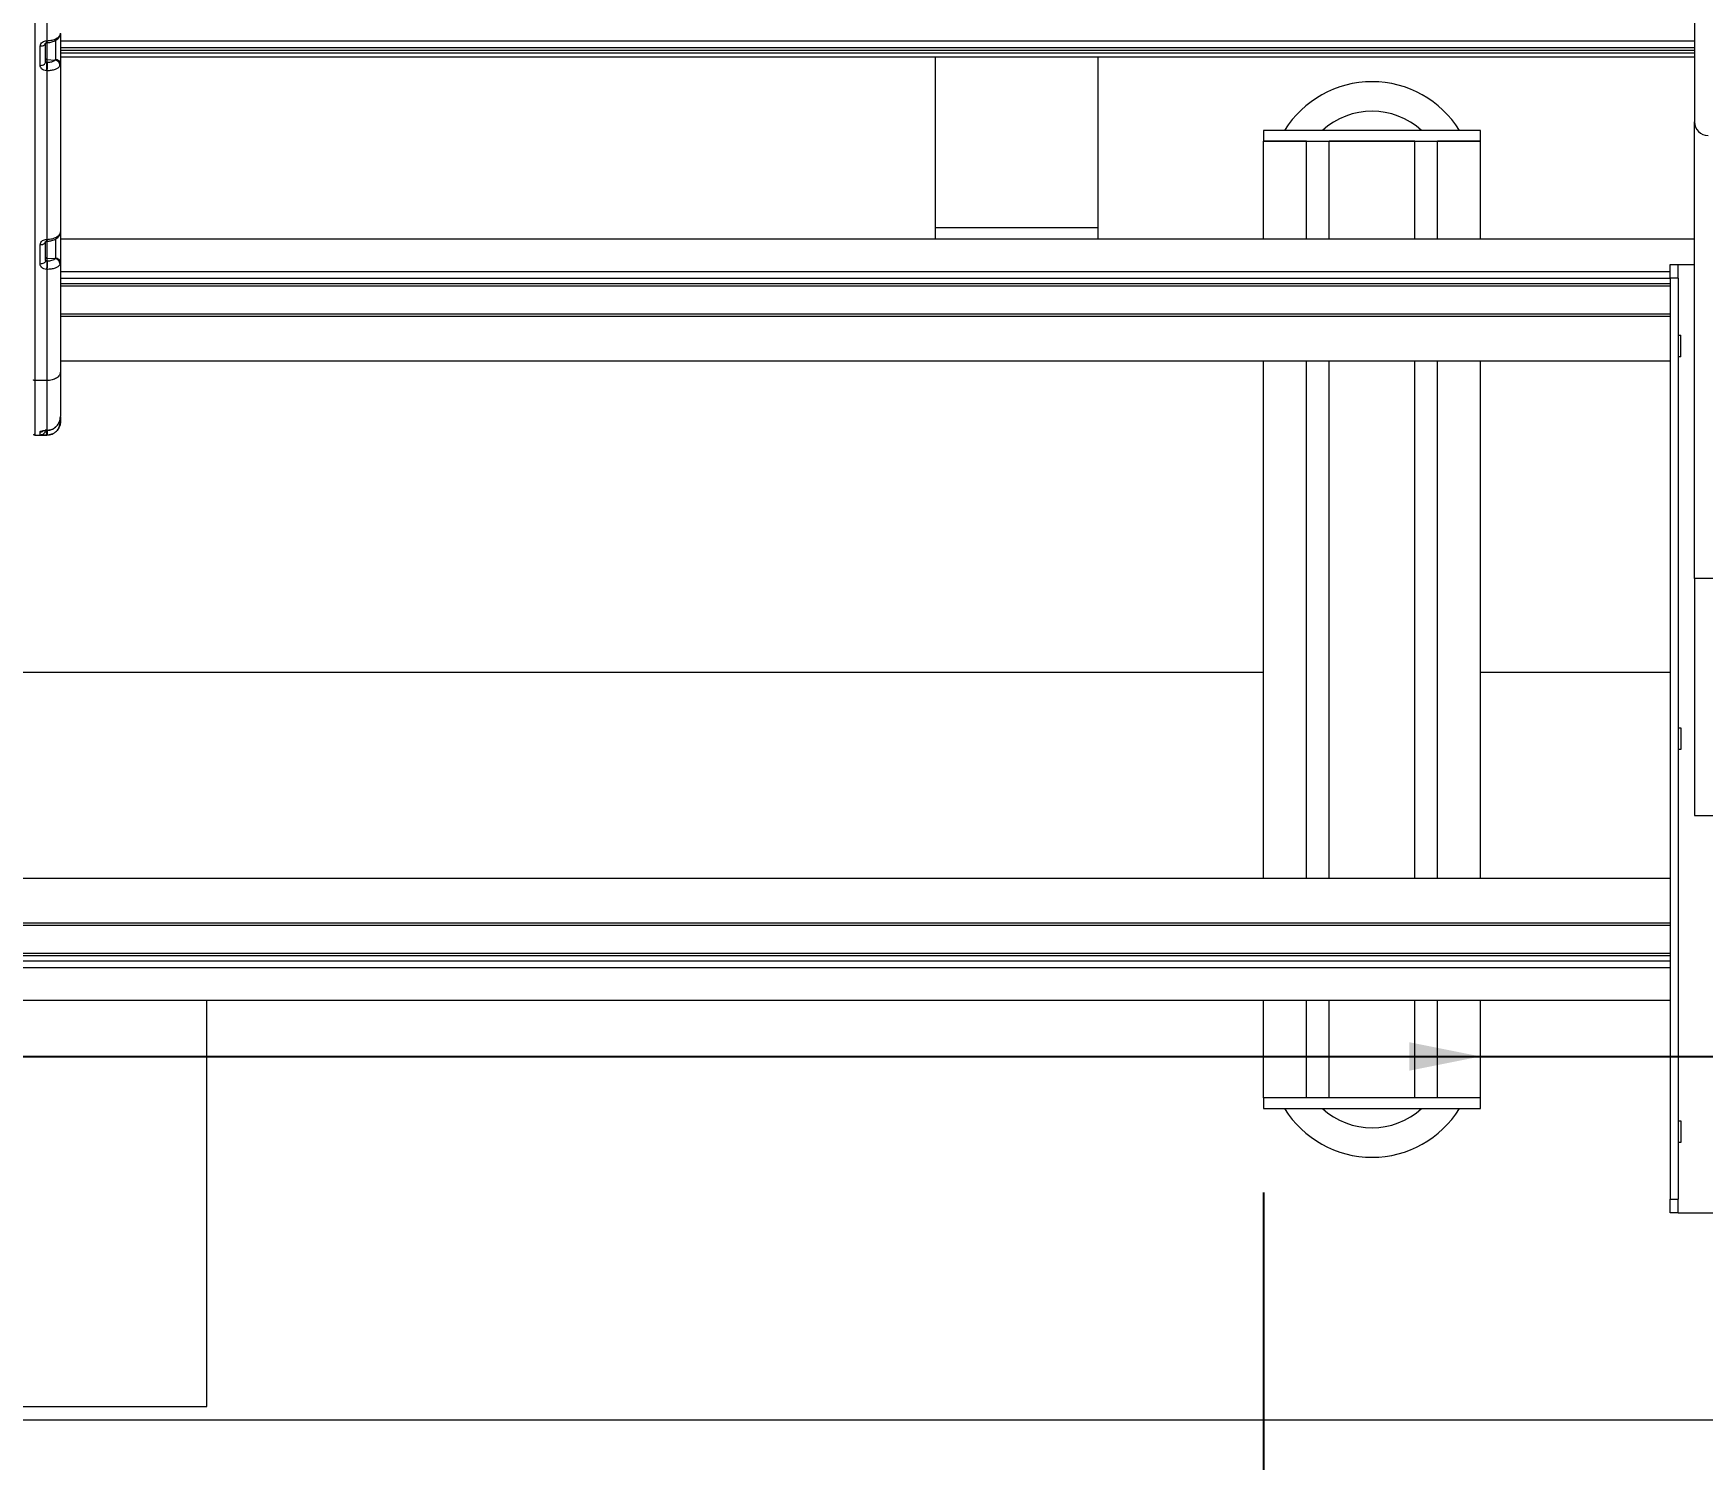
# Model space of a CAD drawing. Header units: millimetres. Extents: x 169 to 14583, y -399 to 10804.
# Drawn here: x 7207 to 7823, y 5060 to 5587 of the extents above; entities that cross this region are included whole.
import ezdxf

# ---------------------------------------------------------------- set-up
doc = ezdxf.new("R2010")
doc.units = ezdxf.units.MM
doc.header["$LTSCALE"] = 35
doc.layers.add('1', color=70, linetype='Continuous')
doc.styles.add('SLDTEXTSTYLE2', font='TXT', dxfattribs={"width": 0.7})
doc.dimstyles.new('SLDDIMSTYLE3', dxfattribs={"dimtxt": 105.988363, "dimasz": 26.25, "dimexe": 0, "dimexo": 0.0625, "dimgap": 26.497091, "dimtad": 1, "dimrnd": 1e-09, "dimzin": 12, "dimdsep": 46, "dimtxsty": 'SLDTEXTSTYLE2', "dimsah": 1, "dimcen": 0.09, "dimadec": 0, "dimazin": 3, "dimtfac": 1, "dimtdec": 3, "dimtofl": 0, "dimtmove": 0, "dimatfit": 3, "dimfxl": 0, "dimfrac": 2, "dimtolj": 1, "dimtzin": 12, "dimarcsym": 0})
doc.dimstyles.new('SLDDIMSTYLE5', dxfattribs={"dimtxt": 105.988363, "dimasz": 26.25, "dimexe": 0, "dimexo": 0.0625, "dimgap": 26.497091, "dimtad": 1, "dimdec": 0, "dimrnd": 1e-09, "dimzin": 12, "dimdsep": 46, "dimtxsty": 'SLDTEXTSTYLE2', "dimsah": 1, "dimcen": 0.09, "dimadec": 0, "dimazin": 3, "dimtfac": 1, "dimtdec": 3, "dimtofl": 0, "dimtmove": 0, "dimatfit": 3, "dimfxl": 0, "dimfrac": 2, "dimtolj": 1, "dimtzin": 12, "dimarcsym": 0})

# ---------------------------------------------------------------- blocks, each defined once
blk = doc.blocks.new('_D_38')
at = {"layer": '1'}
for p, q in [((8156.08, 5335.52), (8156.08, 4480.02)), ((6541.28, 5040.02), (6541.28, 4480.02)), ((7207.03, 4709.49), (7490.33, 4709.49)), ((7490.33, 4547.43), (7207.03, 4547.43)), ((6541.28, 4515.02), (8156.08, 4515.02))]:
    blk.add_line(p, q, dxfattribs=at)
for centre, start, end in [((7207.03, 4628.46), 90, 270), ((7490.33, 4628.46), 270, 90)]:
    blk.add_arc(centre, 81.03, start, end, dxfattribs=at)
for points in [[(6541.28, 4515.02), (6567.53, 4509.77), (6567.53, 4520.27)], [(8156.08, 4515.02), (8129.83, 4520.27), (8129.83, 4509.77)]]:
    blk.add_solid(points, dxfattribs=at)
at = {"layer": '1', "insert": (7207.03, 4686.09), "char_height": 92.604, "attachment_point": 1, "style": 'SLDTEXTSTYLE2'}
blk.add_mtext('1615', dxfattribs=at)
blk = doc.blocks.new('_D_42')
at = {"layer": '1'}
for p, q in [((6541.28, 5209.24), (7741.28, 5209.24)), ((7741.28, 5209.24), (8175.5, 5209.24))]:
    blk.add_line(p, q, dxfattribs=at)
for points in [[(6541.28, 5209.24), (6567.53, 5203.99), (6567.53, 5214.49)], [(7741.28, 5209.24), (7715.03, 5214.49), (7715.03, 5203.99)]]:
    blk.add_solid(points, dxfattribs=at)
at = {"layer": '1', "insert": (7892.2, 5328.61), "char_height": 92.604, "attachment_point": 1, "style": 'SLDTEXTSTYLE2'}
blk.add_mtext('1200', dxfattribs=at)
blk = doc.blocks.new('_D_43')
at = {"layer": '1'}
for p, q in [((7661.28, 5159.02), (7661.28, 4760.02)), ((6541.28, 5040.02), (6541.28, 4760.02)), ((7661.28, 4795.02), (6541.28, 4795.02))]:
    blk.add_line(p, q, dxfattribs=at)
for points in [[(6541.28, 4795.02), (6567.53, 4789.77), (6567.53, 4800.27)], [(7661.28, 4795.02), (7635.03, 4800.27), (7635.03, 4789.77)]]:
    blk.add_solid(points, dxfattribs=at)
at = {"layer": '1', "insert": (6959.63, 4914.39), "char_height": 92.604, "attachment_point": 1, "style": 'SLDTEXTSTYLE2'}
blk.add_mtext('1120', dxfattribs=at)

msp = doc.modelspace()

# ---------------------------------------------------------------- linework, layer by layer
at = {"color": 7, "linetype": 'Continuous', "lineweight": 18}
for p, q in [((7820.279, 5672.168), (7820.279, 5554.168)), ((7207.779, 5606.024), (7207.779, 5458.696)), ((7212.279, 5606.024), (7212.279, 5584.139)), ((7209.779, 5575.03), (7209.779, 5582.165)), ((7212.148, 5584.133), (7212.279, 5584.139)), ((7212.356, 5583.436), (7212.362, 5583.443)), ((7212.362, 5583.443), (7212.373, 5583.457)), ((7820.279, 5584.018), (7217.279, 5584.018)), ((7820.279, 5581.518), (7217.279, 5581.518)), ((7212.252, 5577.149), (7215.269, 5577.008)), ((7212.252, 5577.149), (7212.252, 5576.124)), ((7217.235, 5575.464), (7217.088, 5574.875)), ((7217.226, 5575.868), (7217.279, 5575.639)), ((7217.279, 5575.639), (7217.235, 5575.464)), ((7217.255, 5575.545), (7217.257, 5575.734)), ((7820.279, 5580.518), (7217.279, 5580.518)), ((7820.279, 5579.518), (7217.279, 5579.518)), ((7820.279, 5578.018), (7217.279, 5578.018)), ((7217.279, 5575.639), (7217.279, 5513.614)), ((7540.079, 5578.018), (7540.079, 5515.018)), ((7600.079, 5578.018), (7600.079, 5515.018)), ((7212.279, 5573.056), (7212.148, 5573.061)), ((7212.279, 5573.056), (7212.279, 5510.821)), ((7661.279, 5551.018), (7661.279, 5547.018)), ((7741.279, 5551.018), (7661.279, 5551.018)), ((7741.279, 5547.018), (7741.279, 5551.018)), ((7820.279, 5385.653), (7820.279, 5554.168)), ((7677.129, 5547.018), (7661.279, 5547.018)), ((7661.279, 5511.018), (7661.279, 5547.018)), ((7661.279, 5547.018), (7741.279, 5547.018)), ((7677.129, 5511.018), (7677.129, 5547.018)), ((7685.429, 5511.018), (7685.429, 5547.018)), ((7717.129, 5547.018), (7685.429, 5547.018)), ((7717.129, 5511.018), (7717.129, 5547.018)), ((7725.429, 5511.018), (7725.429, 5547.018)), ((7741.279, 5547.018), (7725.429, 5547.018)), ((7741.279, 5511.018), (7741.279, 5547.018)), ((7600.079, 5515.018), (7540.079, 5515.018)), ((7540.079, 5515.018), (7540.079, 5511.018)), ((7600.079, 5515.018), (7600.079, 5511.018)), ((7209.779, 5501.712), (7209.779, 5508.847)), ((7212.148, 5510.816), (7212.279, 5510.821)), ((7212.356, 5510.118), (7212.362, 5510.126)), ((7212.362, 5510.126), (7212.373, 5510.139)), ((7217.279, 5511.018), (7820.279, 5511.018)), ((7212.252, 5503.845), (7215.277, 5503.703)), ((7212.252, 5503.845), (7212.252, 5502.807)), ((7217.237, 5502.147), (7217.101, 5501.582)), ((7217.226, 5502.55), (7217.279, 5502.319)), ((7217.279, 5502.319), (7217.237, 5502.147)), ((7217.256, 5502.225), (7217.257, 5502.413)), ((7217.279, 5502.319), (7217.279, 5461.897)), ((7811.279, 5501.518), (7814.279, 5501.518)), ((7811.279, 5496.518), (7811.279, 5501.518)), ((7814.279, 5496.518), (7814.279, 5501.518)), ((7814.279, 5501.518), (7820.279, 5501.518)), ((7212.279, 5499.738), (7212.148, 5499.744)), ((7212.279, 5499.738), (7212.279, 5458.696)), ((7217.279, 5499.018), (7811.279, 5499.018)), ((7217.279, 5496.518), (7811.279, 5496.518)), ((7811.279, 5496.518), (7811.279, 5156.518)), ((7814.279, 5496.518), (7811.279, 5496.518)), ((7814.279, 5496.518), (7814.279, 5156.518)), ((7217.279, 5494.518), (7811.279, 5494.518)), ((7217.279, 5493.668), (7811.279, 5493.668)), ((7217.279, 5483.368), (7811.279, 5483.368)), ((7217.279, 5482.518), (7811.279, 5482.518)), ((7814.279, 5475.518), (7815.279, 5475.518)), ((7815.279, 5467.518), (7815.279, 5475.518)), ((7217.279, 5466.018), (7811.279, 5466.018)), ((7661.279, 5275.018), (7661.279, 5466.018)), ((7677.129, 5275.018), (7677.129, 5466.018)), ((7685.429, 5275.018), (7685.429, 5466.018)), ((7717.129, 5275.018), (7717.129, 5466.018)), ((7725.429, 5275.018), (7725.429, 5466.018)), ((7741.279, 5275.018), (7741.279, 5466.018)), ((7815.279, 5467.518), (7814.279, 5467.518)), ((7212.279, 5458.696), (7207.779, 5458.696)), ((7212.148, 5440.368), (7212.172, 5440.322)), ((7216.931, 5441.877), (7217.264, 5443.568)), ((7217.279, 5445.161), (7217.279, 5443.555)), ((7207.779, 5438.551), (7211.132, 5438.551)), ((7882.279, 5385.653), (7820.279, 5385.653)), ((7820.279, 5385.653), (7820.279, 5298.153)), ((6541.279, 5351.018), (7661.279, 5351.018)), ((7741.279, 5351.018), (7811.279, 5351.018)), ((7814.279, 5330.518), (7815.279, 5330.518)), ((7815.279, 5330.518), (7815.279, 5322.518)), ((7815.279, 5322.518), (7814.279, 5322.518)), ((7820.279, 5298.153), (7882.279, 5298.153)), ((6541.279, 5275.018), (7811.279, 5275.018)), ((6541.279, 5258.518), (7811.279, 5258.518)), ((6541.279, 5257.668), (7811.279, 5257.668)), ((6541.279, 5247.368), (7811.279, 5247.368)), ((6541.279, 5246.518), (7811.279, 5246.518)), ((6541.279, 5244.518), (7811.279, 5244.518)), ((6541.279, 5242.018), (7811.279, 5242.018)), ((6541.279, 5230.018), (7811.279, 5230.018)), ((7271.279, 5080.018), (7271.279, 5230.018)), ((7661.279, 5194.018), (7661.279, 5230.018)), ((7677.129, 5194.018), (7677.129, 5230.018)), ((7685.429, 5194.018), (7685.429, 5230.018)), ((7717.129, 5194.018), (7717.129, 5230.018)), ((7725.429, 5194.018), (7725.429, 5230.018)), ((7741.279, 5194.018), (7741.279, 5230.018)), ((7677.129, 5194.018), (7661.279, 5194.018)), ((7661.279, 5194.018), (7661.279, 5190.018)), ((7741.279, 5194.018), (7661.279, 5194.018)), ((7717.129, 5194.018), (7685.429, 5194.018)), ((7741.279, 5194.018), (7725.429, 5194.018)), ((7741.279, 5190.018), (7741.279, 5194.018)), ((7661.279, 5190.018), (7741.279, 5190.018)), ((7814.279, 5185.518), (7815.279, 5185.518)), ((7815.279, 5185.518), (7815.279, 5177.518)), ((7815.279, 5177.518), (7814.279, 5177.518)), ((7811.279, 5156.518), (7814.279, 5156.518)), ((7811.279, 5151.518), (7811.279, 5156.518)), ((7814.279, 5151.518), (7814.279, 5156.518)), ((7814.279, 5151.518), (7811.279, 5151.518)), ((7814.279, 5151.518), (7888.279, 5151.518)), ((6721.279, 5080.018), (7271.279, 5080.018)), ((9461.279, 5075.018), (6541.279, 5075.018))]:
    msp.add_line(p, q, dxfattribs=at)
at = {"color": 7, "linetype": 'Continuous', "lineweight": 18, "flags": 128}
for points in [[(7211.779, 5576.31), (7211.779, 5580.306), (7211.779, 5583.293)], [(7212.383, 5583.637), (7212.31, 5583.634), (7212.252, 5583.631)], [(7212.383, 5576.119), (7212.31, 5576.122), (7212.252, 5576.124)], [(7211.779, 5502.992), (7211.779, 5506.988), (7211.779, 5509.976)], [(7212.383, 5510.319), (7212.31, 5510.316), (7212.252, 5510.314)], [(7212.383, 5502.801), (7212.31, 5502.804), (7212.252, 5502.807)], [(7212.148, 5440.368), (7212.221, 5440.369), (7212.279, 5440.37)], [(7212.279, 5438.552), (7212.205, 5438.552), (7212.148, 5438.552)]]:
    msp.add_lwpolyline(points, dxfattribs=at)
at = {"color": 7, "linetype": 'Continuous', "lineweight": 18}
for centre, radius, start, end in [((7701.279, 5531.018), 38, 31.756864, 148.243136), ((7701.279, 5531.018), 27.099, 47.565319, 132.434681), ((7825.279, 5554.168), 5, 180, 270), ((7207.779, 5439.051), 0.5, 180, 270), ((7701.279, 5210.018), 38, 211.756864, 328.243136), ((7701.279, 5210.018), 27.099, 227.565319, 312.434681)]:
    msp.add_arc(centre, radius, start, end, dxfattribs=at)
for points, knots in [([(7209.779, 5582.165), (7209.824, 5582.448), (7209.915, 5583.009), (7210.546, 5583.646), (7211.325, 5584.036), (7211.874, 5584.101), (7212.148, 5584.133)], [0, 0, 0, 0, 0.2867929, 0.5685153, 0.7848389, 1, 1, 1, 1]), ([(7209.779, 5582.165), (7210.063, 5582.187), (7210.655, 5582.234), (7211.312, 5582.583), (7211.652, 5582.917), (7211.692, 5583.104), (7211.7, 5583.141)], [0, 0, 0, 0, 0.3195565, 0.6650162, 0.9337847, 1, 1, 1, 1]), ([(7211.738, 5583.216), (7211.728, 5583.219), (7211.705, 5583.226), (7211.751, 5583.286), (7211.889, 5583.358), (7212.066, 5583.404), (7212.177, 5583.412), (7212.232, 5583.416)], [0, 0, 0, 0, 0.2035575, 0.473586, 0.738141, 0.8691903, 1, 1, 1, 1]), ([(7212.148, 5584.133), (7212.161, 5583.962), (7212.188, 5583.62), (7212.214, 5583.419), (7212.224, 5583.432), (7212.225, 5583.433)], [0, 0, 0, 0, 0.4672656, 0.934531, 1, 1, 1, 1]), ([(7212.225, 5583.433), (7212.231, 5583.427), (7212.244, 5583.412), (7212.249, 5583.554), (7212.252, 5583.631)], [0, 0, 0, 0, 0.4511765, 1, 1, 1, 1]), ([(7212.252, 5583.631), (7212.252, 5583.097), (7212.252, 5581.942), (7212.252, 5580.028), (7212.252, 5578.243), (7212.252, 5577.514), (7212.252, 5577.149)], [0, 0, 0, 0, 0.2222593, 0.4815062, 0.7407532, 1, 1, 1, 1]), ([(7212.279, 5584.139), (7212.924, 5584.193), (7214.228, 5584.304), (7215.848, 5584.941), (7216.77, 5585.668), (7217.208, 5586.346), (7217.254, 5586.731), (7217.279, 5586.932)], [0, 0, 0, 0, 0.2452048, 0.4959485, 0.7236508, 0.8558499, 1, 1, 1, 1]), ([(7212.279, 5584.139), (7212.292, 5583.968), (7212.319, 5583.621), (7212.346, 5583.419), (7212.355, 5583.434), (7212.356, 5583.436)], [0, 0, 0, 0, 0.4663989, 0.9514857, 1, 1, 1, 1]), ([(7212.363, 5583.421), (7212.825, 5583.462), (7213.832, 5583.551), (7215.075, 5583.993), (7216.003, 5584.555), (7216.63, 5585.132), (7217.104, 5585.834), (7217.199, 5586.355), (7217.249, 5586.624)], [0, 0, 0, 0, 0.1933092, 0.4203913, 0.5496343, 0.6896025, 0.8400299, 1, 1, 1, 1]), ([(7215.383, 5584.207), (7215.383, 5583.615), (7215.383, 5582.42), (7215.383, 5580.424), (7215.383, 5578.57), (7215.383, 5577.727), (7215.383, 5577.306)], [0, 0, 0, 0, 0.2466425, 0.4977617, 0.7488808, 1, 1, 1, 1]), ([(7217.279, 5586.757), (7217.279, 5586.279), (7217.279, 5585.156), (7217.279, 5582.7), (7217.279, 5579.969), (7217.279, 5577.388), (7217.279, 5576.222), (7217.279, 5575.639)], [0, 0, 0, 0, 0.15659518, 0.36744778, 0.57829027, 0.78905232, 1, 1, 1, 1]), ([(7209.779, 5575.03), (7210.072, 5575.054), (7210.659, 5575.102), (7211.316, 5575.445), (7211.709, 5575.867), (7211.755, 5576.162), (7211.779, 5576.31)], [0, 0, 0, 0, 0.2796188, 0.5592377, 0.779619, 1, 1, 1, 1]), ([(7212.148, 5573.061), (7211.801, 5573.109), (7211.098, 5573.207), (7210.327, 5573.73), (7209.862, 5574.365), (7209.806, 5574.807), (7209.779, 5575.03)], [0, 0, 0, 0, 0.2721198, 0.5509867, 0.7739589, 1, 1, 1, 1]), ([(7212.252, 5576.124), (7212.204, 5576.127), (7212.102, 5576.132), (7211.975, 5576.16), (7211.82, 5576.216), (7211.796, 5576.27), (7211.779, 5576.31)], [0, 0, 0, 0, 0.15191652, 0.31901637, 0.50592159, 1, 1, 1, 1]), ([(7212.148, 5573.061), (7212.159, 5573.233), (7212.182, 5573.593), (7212.215, 5574.273), (7212.242, 5575.013), (7212.257, 5575.703), (7212.254, 5575.989), (7212.252, 5576.124)], [0, 0, 0, 0, 0.1736894, 0.3650978, 0.5647222, 0.793546, 1, 1, 1, 1]), ([(7212.383, 5576.119), (7212.385, 5576.008), (7212.388, 5575.776), (7212.378, 5575.205), (7212.355, 5574.484), (7212.32, 5573.699), (7212.292, 5573.263), (7212.279, 5573.056)], [0, 0, 0, 0, 0.1736899, 0.3650986, 0.5647229, 0.7935464, 1, 1, 1, 1]), ([(7217.088, 5574.875), (7216.855, 5574.573), (7216.448, 5574.042), (7215.254, 5573.461), (7213.875, 5573.093), (7212.798, 5573.068), (7212.279, 5573.056)], [0, 0, 0, 0, 0.2868588, 0.5031452, 0.7601354, 1, 1, 1, 1]), ([(7215.269, 5577.008), (7215.134, 5576.858), (7214.866, 5576.559), (7214.099, 5576.271), (7213.246, 5576.117), (7212.671, 5576.118), (7212.383, 5576.119)], [0, 0, 0, 0, 0.2808326, 0.5609249, 0.7807355, 1, 1, 1, 1]), ([(7215.383, 5577.306), (7215.377, 5577.244), (7215.365, 5577.134), (7215.298, 5577.047), (7215.269, 5577.008)], [0, 0, 0, 0, 0.5550929, 1, 1, 1, 1]), ([(7217.088, 5574.875), (7217.069, 5575.144), (7217.032, 5575.697), (7216.53, 5576.394), (7215.902, 5576.843), (7215.473, 5576.955), (7215.269, 5577.008)], [0, 0, 0, 0, 0.2793645, 0.5739706, 0.7974291, 1, 1, 1, 1]), ([(7215.383, 5577.306), (7215.635, 5577.271), (7216.139, 5577.202), (7216.757, 5576.812), (7217.153, 5576.343), (7217.206, 5576), (7217.226, 5575.868)], [0, 0, 0, 0, 0.27541469, 0.55082938, 0.82624407, 1, 1, 1, 1]), ([(7212.279, 5510.821), (7212.924, 5510.876), (7214.228, 5510.986), (7215.848, 5511.624), (7216.77, 5512.351), (7217.208, 5513.029), (7217.254, 5513.414), (7217.279, 5513.614)], [0, 0, 0, 0, 0.2452048, 0.4959485, 0.7236508, 0.8558499, 1, 1, 1, 1]), ([(7212.363, 5510.104), (7212.825, 5510.145), (7213.832, 5510.233), (7215.075, 5510.675), (7216.003, 5511.238), (7216.63, 5511.814), (7217.104, 5512.517), (7217.199, 5513.038), (7217.249, 5513.306)], [0, 0, 0, 0, 0.19330916, 0.4203913, 0.54963427, 0.68960246, 0.84002988, 1, 1, 1, 1]), ([(7217.279, 5513.439), (7217.279, 5512.961), (7217.279, 5511.837), (7217.279, 5509.378), (7217.279, 5506.643), (7217.279, 5504.062), (7217.279, 5502.9), (7217.279, 5502.319)], [0, 0, 0, 0, 0.1561551, 0.3671177, 0.5780702, 0.7889424, 1, 1, 1, 1]), ([(7209.779, 5508.847), (7209.824, 5509.13), (7209.915, 5509.691), (7210.546, 5510.328), (7211.325, 5510.718), (7211.874, 5510.783), (7212.148, 5510.816)], [0, 0, 0, 0, 0.2867929, 0.5685153, 0.7848389, 1, 1, 1, 1]), ([(7209.779, 5508.847), (7210.063, 5508.87), (7210.655, 5508.916), (7211.312, 5509.265), (7211.652, 5509.599), (7211.692, 5509.787), (7211.7, 5509.824)], [0, 0, 0, 0, 0.3195565, 0.6650162, 0.9337847, 1, 1, 1, 1]), ([(7211.738, 5509.898), (7211.728, 5509.901), (7211.705, 5509.908), (7211.751, 5509.968), (7211.889, 5510.04), (7212.066, 5510.086), (7212.177, 5510.094), (7212.232, 5510.098)], [0, 0, 0, 0, 0.2035575, 0.473586, 0.738141, 0.8691903, 1, 1, 1, 1]), ([(7212.148, 5510.816), (7212.161, 5510.645), (7212.188, 5510.303), (7212.214, 5510.102), (7212.224, 5510.114), (7212.225, 5510.115)], [0, 0, 0, 0, 0.4672656, 0.934531, 1, 1, 1, 1]), ([(7212.225, 5510.115), (7212.231, 5510.109), (7212.244, 5510.095), (7212.249, 5510.236), (7212.252, 5510.314)], [0, 0, 0, 0, 0.4511765, 1, 1, 1, 1]), ([(7212.252, 5510.313), (7212.252, 5509.784), (7212.252, 5508.633), (7212.252, 5506.724), (7212.252, 5504.938), (7212.252, 5504.209), (7212.252, 5503.845)], [0, 0, 0, 0, 0.2208479, 0.4805653, 0.7402828, 1, 1, 1, 1]), ([(7212.279, 5510.821), (7212.292, 5510.651), (7212.319, 5510.303), (7212.346, 5510.102), (7212.355, 5510.117), (7212.356, 5510.118)], [0, 0, 0, 0, 0.4663989, 0.9514857, 1, 1, 1, 1]), ([(7215.383, 5510.889), (7215.383, 5510.297), (7215.383, 5509.101), (7215.383, 5507.104), (7215.383, 5505.25), (7215.383, 5504.41), (7215.383, 5503.99)], [0, 0, 0, 0, 0.2462151, 0.4974767, 0.7487384, 1, 1, 1, 1]), ([(7211.779, 5502.992), (7211.765, 5502.879), (7211.736, 5502.64), (7211.493, 5502.298), (7211.072, 5501.986), (7210.477, 5501.757), (7210.007, 5501.726), (7209.779, 5501.712)], [0, 0, 0, 0, 0.1699228, 0.3558484, 0.5514362, 0.7821562, 1, 1, 1, 1]), ([(7212.148, 5499.744), (7211.801, 5499.792), (7211.098, 5499.889), (7210.327, 5500.413), (7209.862, 5501.047), (7209.806, 5501.489), (7209.779, 5501.712)], [0, 0, 0, 0, 0.2721198, 0.5509867, 0.7739589, 1, 1, 1, 1]), ([(7212.252, 5502.807), (7212.204, 5502.809), (7212.102, 5502.815), (7211.975, 5502.842), (7211.82, 5502.898), (7211.796, 5502.953), (7211.779, 5502.992)], [0, 0, 0, 0, 0.1519165, 0.3190164, 0.5059216, 1, 1, 1, 1]), ([(7212.252, 5502.807), (7212.254, 5502.611), (7212.257, 5502.219), (7212.229, 5501.289), (7212.19, 5500.41), (7212.162, 5499.966), (7212.148, 5499.744)], [0, 0, 0, 0, 0.2795011, 0.5590018, 0.7795008, 1, 1, 1, 1]), ([(7212.383, 5502.801), (7212.385, 5502.691), (7212.388, 5502.458), (7212.378, 5501.887), (7212.355, 5501.166), (7212.32, 5500.381), (7212.292, 5499.945), (7212.279, 5499.738)], [0, 0, 0, 0, 0.17368989, 0.36509858, 0.56472294, 0.79354641, 1, 1, 1, 1]), ([(7217.101, 5501.582), (7216.871, 5501.275), (7216.47, 5500.738), (7215.272, 5500.149), (7213.887, 5499.776), (7212.802, 5499.751), (7212.279, 5499.738)], [0, 0, 0, 0, 0.2879048, 0.5031511, 0.760248, 1, 1, 1, 1]), ([(7215.277, 5503.703), (7215.144, 5503.552), (7214.88, 5503.249), (7214.111, 5502.956), (7213.253, 5502.799), (7212.673, 5502.801), (7212.383, 5502.801)], [0, 0, 0, 0, 0.2808305, 0.5609252, 0.7807394, 1, 1, 1, 1]), ([(7215.383, 5503.99), (7215.377, 5503.931), (7215.367, 5503.825), (7215.304, 5503.741), (7215.277, 5503.703)], [0, 0, 0, 0, 0.5553752, 1, 1, 1, 1]), ([(7217.101, 5501.582), (7217.082, 5501.851), (7217.043, 5502.403), (7216.54, 5503.096), (7215.911, 5503.542), (7215.481, 5503.651), (7215.277, 5503.703)], [0, 0, 0, 0, 0.27947677, 0.57406416, 0.79746689, 1, 1, 1, 1]), ([(7215.383, 5503.99), (7215.635, 5503.955), (7216.139, 5503.886), (7216.757, 5503.495), (7217.153, 5503.025), (7217.205, 5502.682), (7217.226, 5502.55)], [0, 0, 0, 0, 0.2756045, 0.5512091, 0.8268136, 1, 1, 1, 1]), ([(7207.779, 5458.696), (7207.779, 5456.86), (7207.779, 5453.187), (7207.779, 5448.568), (7207.779, 5444.71), (7207.779, 5441.724), (7207.779, 5439.7), (7207.779, 5438.634), (7207.779, 5438.657), (7207.779, 5438.666)], [0, 0, 0, 0, 0.1509459, 0.3018918, 0.4528377, 0.6037835, 0.7547294, 0.9056753, 1, 1, 1, 1]), ([(7217.279, 5461.897), (7217.279, 5459.993), (7217.279, 5456.187), (7217.279, 5451.578), (7217.279, 5447.801), (7217.279, 5446.206), (7217.279, 5445.407)], [0, 0, 0, 0, 0.2501419, 0.4999719, 0.7498154, 1, 1, 1, 1]), ([(7211.779, 5440.595), (7211.744, 5440.314), (7211.672, 5439.728), (7211.136, 5439.058), (7210.462, 5438.663), (7210.001, 5438.618), (7209.779, 5438.596)], [0, 0, 0, 0, 0.2676777, 0.559158, 0.7875584, 1, 1, 1, 1]), ([(7209.779, 5439.763), (7209.815, 5439.835), (7209.887, 5439.979), (7210.442, 5440.179), (7211.22, 5440.328), (7211.842, 5440.355), (7212.148, 5440.368)], [0, 0, 0, 0, 0.2613229, 0.518293, 0.763818, 1, 1, 1, 1]), ([(7209.779, 5439.763), (7210.079, 5439.79), (7210.573, 5439.835), (7210.93, 5440.162), (7211.07, 5440.291)], [0, 0, 0, 0, 0.6063341, 1, 1, 1, 1]), ([(7209.779, 5438.596), (7209.779, 5438.709), (7209.779, 5438.909), (7209.779, 5439.502), (7209.779, 5439.763)], [0, 0, 0, 0, 0.5599651, 1, 1, 1, 1]), ([(7211.124, 5440.245), (7211.123, 5440.245), (7211.118, 5440.237), (7211.152, 5440.239), (7211.229, 5440.245), (7211.369, 5440.263), (7211.573, 5440.283), (7211.847, 5440.302), (7212.064, 5440.305), (7212.181, 5440.307)], [0, 0, 0, 0, 0.0017529, 0.1072211, 0.2327825, 0.3822317, 0.5582162, 0.7631118, 1, 1, 1, 1]), ([(7212.148, 5438.552), (7212.158, 5438.567), (7212.179, 5438.598), (7212.208, 5438.87), (7212.234, 5439.331), (7212.249, 5439.865), (7212.25, 5440.241), (7212.251, 5440.369)], [0, 0, 0, 0, 0.1936292, 0.4033282, 0.6202966, 0.8703146, 1, 1, 1, 1]), ([(7212.172, 5440.322), (7212.175, 5440.313), (7212.181, 5440.292), (7212.186, 5440.329), (7212.189, 5440.348)], [0, 0, 0, 0, 0.445541, 1, 1, 1, 1]), ([(7212.279, 5440.37), (7212.824, 5440.428), (7213.987, 5440.553), (7215.319, 5441.349), (7216.234, 5442.289), (7216.804, 5443.196), (7217.2, 5444.254), (7217.252, 5445.017), (7217.279, 5445.407)], [0, 0, 0, 0, 0.2072615, 0.4425037, 0.571262, 0.7071052, 0.8500228, 1, 1, 1, 1]), ([(7217.279, 5443.555), (7217.274, 5443.4), (7217.263, 5442.976), (7217.117, 5442.176), (7216.7, 5441.093), (7215.942, 5440.064), (7214.985, 5439.307), (7213.809, 5438.706), (7212.871, 5438.612), (7212.279, 5438.552)], [0, 0, 0, 0, 0.0592046, 0.1624256, 0.3095453, 0.5003946, 0.6433373, 0.7744078, 1, 1, 1, 1]), ([(7212.279, 5440.37), (7212.29, 5440.317), (7212.302, 5440.263), (7212.312, 5440.31), (7212.312, 5440.311)], [0, 0, 0, 0, 0.9729472, 1, 1, 1, 1]), ([(7212.382, 5440.319), (7212.382, 5440.243), (7212.381, 5439.961), (7212.37, 5439.496), (7212.347, 5438.981), (7212.315, 5438.618), (7212.291, 5438.573), (7212.279, 5438.552)], [0, 0, 0, 0, 0.0781393, 0.2913966, 0.512048, 0.7663088, 1, 1, 1, 1]), ([(7212.298, 5438.585), (7212.954, 5438.66), (7214.266, 5438.811), (7215.86, 5439.981), (7216.791, 5441.097), (7216.918, 5441.806), (7216.931, 5441.877)], [0, 0, 0, 0, 0.3218639, 0.643242, 0.9643128, 1, 1, 1, 1]), ([(7212.312, 5440.309), (7212.643, 5440.332), (7213.304, 5440.38), (7214.563, 5440.802), (7215.93, 5441.759), (7217.056, 5443.443), (7217.202, 5444.748), (7217.275, 5445.4)], [0, 0, 0, 0, 0.1266414, 0.2529447, 0.5031075, 0.7518385, 1, 1, 1, 1]), ([(7216.93, 5443.616), (7217.02, 5443.608), (7217.232, 5443.59), (7217.262, 5443.568), (7217.279, 5443.555)], [0, 0, 0, 0, 0.4270262, 1, 1, 1, 1]), ([(7210.382, 5438.555), (7210.223, 5438.558), (7209.863, 5438.563), (7209.809, 5438.584), (7209.779, 5438.596)], [0, 0, 0, 0, 0.4403889, 1, 1, 1, 1]), ([(7210.382, 5438.555), (7210.551, 5438.555), (7210.897, 5438.554), (7211.526, 5438.566), (7211.958, 5438.578), (7212.167, 5438.585)], [0, 0, 0, 0, 0.3302049, 0.6744701, 1, 1, 1, 1]), ([(7212.148, 5438.552), (7211.844, 5438.552), (7211.23, 5438.551), (7210.608, 5438.549), (7210.415, 5438.554), (7210.382, 5438.555)], [0, 0, 0, 0, 0.4494826, 0.9071284, 1, 1, 1, 1])]:
    msp.add_open_spline(points, degree=3, knots=knots, dxfattribs=at)
for points in [[(7211.779, 5577.595), (7211.786, 5577.538), (7211.8, 5577.425), (7211.908, 5577.281), (7212.064, 5577.177), (7212.19, 5577.158), (7212.252, 5577.149)], [(7211.779, 5504.291), (7211.786, 5504.234), (7211.8, 5504.121), (7211.908, 5503.977), (7212.064, 5503.872), (7212.19, 5503.854), (7212.252, 5503.845)], [(7207.779, 5458.696), (7207.713, 5458.701), (7207.582, 5458.711), (7207.417, 5458.785), (7207.301, 5458.89), (7207.286, 5458.974), (7207.279, 5459.016)], [(7217.279, 5461.897), (7217.203, 5461.478), (7217.053, 5460.639), (7215.897, 5459.581), (7214.244, 5458.841), (7212.934, 5458.744), (7212.279, 5458.696)], [(7212.279, 5458.696), (7212.279, 5456.554), (7212.279, 5452.27), (7212.279, 5447.112), (7212.279, 5442.94), (7212.279, 5441.226), (7212.279, 5440.37)]]:
    msp.add_open_spline(points, degree=3, dxfattribs=at)

# ---------------------------------------------------------------- dimensions: what is measured, and where the dimension line sits
at = {"layer": '1'}
for base, p1, p2, dimstyle, picture, middle in [((8156.079, 4515.018), (6541.279, 5075.018), (8156.079, 5370.518), 'SLDDIMSTYLE5', '_D_38', (7348.679, 4515.018)), ((6541.279, 4795.018), (7661.279, 5194.018), (6541.279, 5075.018), 'SLDDIMSTYLE3', '_D_43', (7101.279, 4795.018))]:
    dim = msp.add_linear_dim(base=base, p1=p1, p2=p2, dimstyle=dimstyle, dxfattribs=at)
    dim.commit()
    dim.dimension.update_dxf_attribs({"geometry": picture, "text_midpoint": middle, "dimtype": 160})
dim = msp.add_linear_dim(base=(7741.279, 5209.24), p1=(6541.279, 5075.018), p2=(7741.279, 5194.018), angle=0, dimstyle='SLDDIMSTYLE3', dxfattribs=at)
dim.commit()
dim.dimension.update_dxf_attribs({"geometry": '_D_42', "text_midpoint": (8033.851, 5209.24), "dimtype": 160})

doc.saveas('drawing.dxf')
